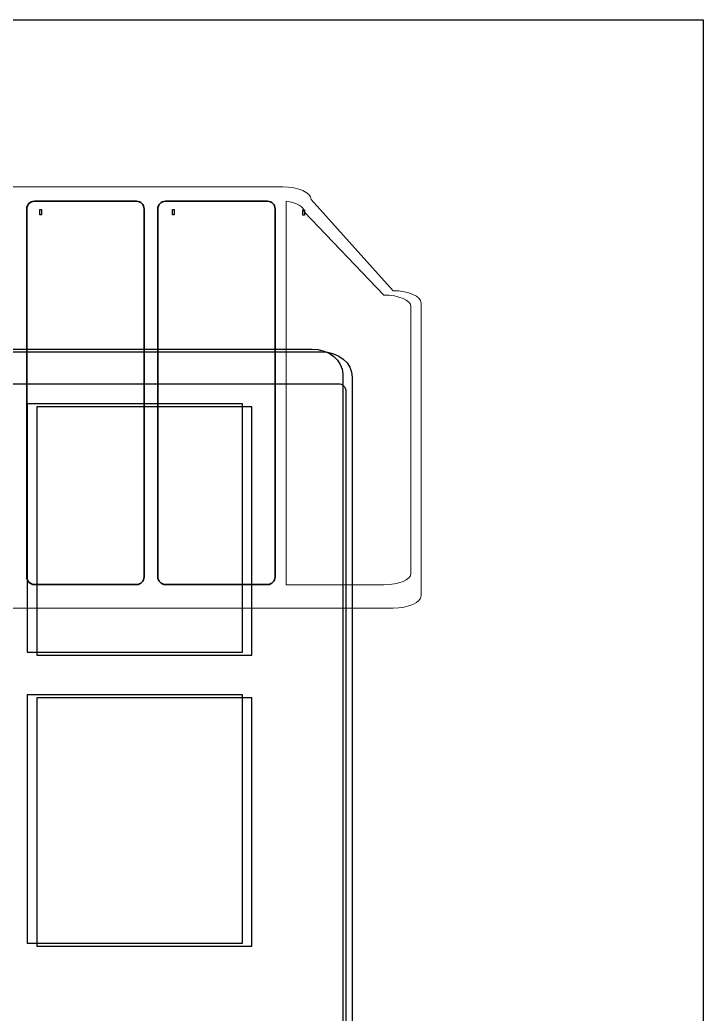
# Model space of a CAD drawing. Header units: centimetres. Extents: x -12.1 to 11.9, y -8.3 to 8.4.
# Drawn here: x 6.67 to 11.94, y 0.66 to 8.33 of the extents above; entities that cross this region are included whole.
import ezdxf

# ---------------------------------------------------------------- set-up
doc = ezdxf.new("R2010")
doc.units = ezdxf.units.CM
doc.header["$MEASUREMENT"] = 0
doc.header["$XCLIPFRAME"] = 0
doc.layers.add('Layer 1', color=7, linetype='Continuous')
picture_1 = doc.add_image_def('image4.jpg', size_in_pixel=(69, 213))
picture_2 = doc.add_image_def('image9.jpg', size_in_pixel=(65, 213))
picture_3 = doc.add_image_def('image10.jpg', size_in_pixel=(65, 213))

msp = doc.modelspace()

# ---------------------------------------------------------------- linework, layer by layer
at = {"layer": 'Layer 1', "lineweight": 25}
for points, knots in [([(-11.88608, 8.33415), (-11.91814, 8.33415), (-11.94396, 8.30833), (-11.94396, 8.27627), (-11.94396, 8.27627), (-11.94396, 8.27627), (-11.94396, -8.27673), (-11.94396, -8.27673), (-11.94396, -8.27673), (-11.94396, -8.30879), (-11.91814, -8.33461), (-11.88608, -8.33461), (-11.88608, -8.33461), (-11.88608, -8.33461), (0.03836, -8.33461), (0.03836, -8.33461), (0.03836, -8.33461), (0.03836, -8.33461), (0.08301, -8.33461), (0.08301, -8.33461), (0.08301, -8.33461), (0.08301, -8.33461), (11.94461, -8.33461), (11.94461, -8.33461), (11.94461, -8.33461), (11.94461, -8.33461), (11.94461, 8.33414), (11.94461, 8.33414), (11.94461, 8.33414), (11.94461, 8.33414), (0.08301, 8.33414), (0.08301, 8.33414), (0.08301, 8.33414), (0.08301, 8.33414), (0.03836, 8.33414), (0.03836, 8.33414), (0.03836, 8.33414), (0.03836, 8.33414), (-11.88608, 8.33414), (-11.88608, 8.33414), (-11.88608, 8.33414), (-11.88608, 8.33414), (-11.88608, 8.33415), (-11.88608, 8.33415)], [0, 0, 0, 0, 0.0833333, 0.0833333, 0.0833333, 0.0833333, 0.1666667, 0.1666667, 0.1666667, 0.1666667, 0.25, 0.25, 0.25, 0.25, 0.3333333, 0.3333333, 0.3333333, 0.3333333, 0.4166667, 0.4166667, 0.4166667, 0.4166667, 0.5, 0.5, 0.5, 0.5, 0.5833333, 0.5833333, 0.5833333, 0.5833333, 0.6666667, 0.6666667, 0.6666667, 0.6666667, 0.75, 0.75, 0.75, 0.75, 0.8333333, 0.8333333, 0.8333333, 0.8333333, 1, 1, 1, 1]), ([(2.37594, 5.77087), (2.24403, 5.77087), (2.13779, 5.68366), (2.13779, 5.57538), (2.13779, 5.57538), (2.13779, 5.57538), (2.13779, -3.90035), (2.13779, -3.90035), (2.13779, -3.90035), (2.13779, -4.00863), (2.24403, -4.09584), (2.37594, -4.09584), (2.37594, -4.09584), (2.37594, -4.09584), (8.99844, -4.09584), (8.99844, -4.09584), (8.99844, -4.09584), (9.13035, -4.09584), (9.23658, -4.00863), (9.23658, -3.90035), (9.23658, -3.90035), (9.23658, -3.90035), (9.23658, 5.57538), (9.23658, 5.57538), (9.23658, 5.57538), (9.23658, 5.68366), (9.13034, 5.77087), (8.99844, 5.77087), (8.99844, 5.77087), (8.99844, 5.77087), (2.37594, 5.77087), (2.37594, 5.77087)], [0, 0, 0, 0, 0.1111111, 0.1111111, 0.1111111, 0.1111111, 0.2222222, 0.2222222, 0.2222222, 0.2222222, 0.3333333, 0.3333333, 0.3333333, 0.3333333, 0.4444444, 0.4444444, 0.4444444, 0.4444444, 0.5555556, 0.5555556, 0.5555556, 0.5555556, 0.6666667, 0.6666667, 0.6666667, 0.6666667, 0.7777778, 0.7777778, 0.7777778, 0.7777778, 1, 1, 1, 1]), ([(2.55107, 5.52213), (2.55107, 5.52213), (9.13175, 5.52213), (9.13175, 5.52213), (9.13175, 5.52213), (9.16381, 5.52213), (9.18963, 5.49631), (9.18963, 5.46425), (9.18963, 5.46425), (9.18963, 5.46425), (9.18963, -4.0624), (9.18963, -4.0624), (9.18963, -4.0624), (9.18963, -4.09446), (9.16381, -4.12028), (9.13175, -4.12028), (9.13175, -4.12028), (9.13175, -4.12028), (2.55107, -4.12028), (2.55107, -4.12028), (2.55107, -4.12028), (2.51901, -4.12028), (2.49319, -4.09446), (2.49319, -4.0624), (2.49319, -4.0624), (2.49319, -4.0624), (2.49319, 5.46425), (2.49319, 5.46425), (2.49319, 5.46425), (2.49319, 5.49631), (2.51901, 5.52213), (2.55107, 5.52213)], [0, 0, 0, 0, 0.1111111, 0.1111111, 0.1111111, 0.1111111, 0.2222222, 0.2222222, 0.2222222, 0.2222222, 0.3333333, 0.3333333, 0.3333333, 0.3333333, 0.4444444, 0.4444444, 0.4444444, 0.4444444, 0.5555556, 0.5555556, 0.5555556, 0.5555556, 0.6666667, 0.6666667, 0.6666667, 0.6666667, 0.7777778, 0.7777778, 0.7777778, 0.7777778, 1, 1, 1, 1]), ([(6.80074, 5.34671), (6.80074, 5.34671), (8.46188, 5.34671), (8.46188, 5.34671), (8.46188, 5.34671), (8.46188, 5.34671), (8.46188, 3.42924), (8.46188, 3.42924), (8.46188, 3.42924), (8.46188, 3.42924), (6.80074, 3.42924), (6.80074, 3.42924), (6.80074, 3.42924), (6.80074, 3.42924), (6.80074, 5.34671), (6.80074, 5.34671)], [0, 0, 0, 0, 0.2, 0.2, 0.2, 0.2, 0.4, 0.4, 0.4, 0.4, 0.6, 0.6, 0.6, 0.6, 1, 1, 1, 1]), ([(6.80074, 3.09921), (6.80074, 3.09921), (8.46188, 3.09921), (8.46188, 3.09921), (8.46188, 3.09921), (8.46188, 3.09921), (8.46188, 1.18174), (8.46188, 1.18174), (8.46188, 1.18174), (8.46188, 1.18174), (6.80074, 1.18174), (6.80074, 1.18174), (6.80074, 1.18174), (6.80074, 1.18174), (6.80074, 3.09921), (6.80074, 3.09921)], [0, 0, 0, 0, 0.2, 0.2, 0.2, 0.2, 0.4, 0.4, 0.4, 0.4, 0.6, 0.6, 0.6, 0.6, 1, 1, 1, 1])]:
    msp.add_open_spline(points, degree=3, knots=knots, dxfattribs=at)
at = {"layer": 'Layer 1', "color": 28, "lineweight": 15}
msp.add_open_spline([(8.70177, 7.04443), (8.82214, 7.04443), (8.91909, 7.00153), (8.91909, 6.94827), (8.91909, 6.94827), (8.91909, 6.94827), (9.55159, 6.24282), (9.55159, 6.24282), (9.55159, 6.24282), (9.6719, 6.24282), (9.76824, 6.1999), (9.76824, 6.14666), (9.76824, 6.14666), (9.76824, 6.14666), (9.76824, 3.88844), (9.76824, 3.88844), (9.76824, 3.88844), (9.76824, 3.8352), (9.67191, 3.79228), (9.55159, 3.79228), (9.55159, 3.79228), (9.55159, 3.79228), (1.7315, 3.79228), (1.7315, 3.79228), (1.7315, 3.79228), (1.61119, 3.79228), (1.51485, 3.8352), (1.51486, 3.88844), (1.51486, 3.88844), (1.51486, 3.88844), (1.51486, 6.14666), (1.51486, 6.14666), (1.51486, 6.14666), (1.51486, 6.1999), (1.61119, 6.24282), (1.7315, 6.24282), (1.7315, 6.24282), (1.7315, 6.24282), (2.364, 6.94827), (2.364, 6.94827), (2.364, 6.94827), (2.364, 7.00153), (2.46095, 7.04443), (2.58132, 7.04443), (2.58132, 7.04443), (2.58132, 7.04443), (8.70176, 7.04443), (8.70176, 7.04443), (8.70176, 7.04443), (8.70176, 7.04443), (8.70177, 7.04443), (8.70177, 7.04443)], degree=3, knots=[0, 0, 0, 0, 0.0714286, 0.0714286, 0.0714286, 0.0714286, 0.1428571, 0.1428571, 0.1428571, 0.1428571, 0.2142857, 0.2142857, 0.2142857, 0.2142857, 0.2857143, 0.2857143, 0.2857143, 0.2857143, 0.3571429, 0.3571429, 0.3571429, 0.3571429, 0.4285714, 0.4285714, 0.4285714, 0.4285714, 0.5, 0.5, 0.5, 0.5, 0.5714286, 0.5714286, 0.5714286, 0.5714286, 0.6428571, 0.6428571, 0.6428571, 0.6428571, 0.7142857, 0.7142857, 0.7142857, 0.7142857, 0.7857143, 0.7857143, 0.7857143, 0.7857143, 0.8571429, 0.8571429, 0.8571429, 0.8571429, 1, 1, 1, 1], dxfattribs=at)
at = {"layer": 'Layer 1', "lineweight": 35}
for points in [[(6.7827, 6.93299), (6.7827, 6.93299), (7.57124, 6.93299), (7.57124, 6.93299), (7.57124, 6.93299), (7.6036, 6.93299), (7.62965, 6.90694), (7.62965, 6.87458), (7.62965, 6.87458), (7.62965, 6.87458), (7.62965, 4.03215), (7.62965, 4.03215), (7.62965, 4.03215), (7.62965, 3.99979), (7.6036, 3.97374), (7.57124, 3.97374), (7.57124, 3.97374), (7.57124, 3.97374), (6.7827, 3.97374), (6.7827, 3.97374), (6.7827, 3.97374), (6.75034, 3.97374), (6.72429, 3.99979), (6.72429, 4.03215), (6.72429, 4.03215), (6.72429, 4.03215), (6.72429, 6.87458), (6.72429, 6.87458), (6.72429, 6.87458), (6.72429, 6.90694), (6.75034, 6.93299), (6.7827, 6.93299)], [(7.79431, 6.93299), (7.79431, 6.93299), (8.58285, 6.93299), (8.58285, 6.93299), (8.58285, 6.93299), (8.61521, 6.93299), (8.64126, 6.90694), (8.64126, 6.87458), (8.64126, 6.87458), (8.64126, 6.87458), (8.64126, 4.03215), (8.64126, 4.03215), (8.64126, 4.03215), (8.64126, 3.99979), (8.61521, 3.97374), (8.58285, 3.97374), (8.58285, 3.97374), (8.58285, 3.97374), (7.79431, 3.97374), (7.79431, 3.97374), (7.79431, 3.97374), (7.76195, 3.97374), (7.7359, 3.99979), (7.7359, 4.03215), (7.7359, 4.03215), (7.7359, 4.03215), (7.7359, 6.87458), (7.7359, 6.87458), (7.7359, 6.87458), (7.7359, 6.90694), (7.76195, 6.93299), (7.79431, 6.93299)]]:
    msp.add_open_spline(points, degree=3, knots=[0, 0, 0, 0, 0.1111111, 0.1111111, 0.1111111, 0.1111111, 0.2222222, 0.2222222, 0.2222222, 0.2222222, 0.3333333, 0.3333333, 0.3333333, 0.3333333, 0.4444444, 0.4444444, 0.4444444, 0.4444444, 0.5555556, 0.5555556, 0.5555556, 0.5555556, 0.6666667, 0.6666667, 0.6666667, 0.6666667, 0.7777778, 0.7777778, 0.7777778, 0.7777778, 1, 1, 1, 1], dxfattribs=at)
at = {"layer": 'Layer 1', "lineweight": 13}
msp.add_open_spline([(8.72639, 6.93504), (8.80798, 6.92295), (8.86612, 6.8906), (8.86612, 6.85236), (8.86612, 6.85236), (8.86612, 6.85236), (9.47962, 6.20909), (9.47962, 6.20909), (9.47962, 6.20909), (9.59627, 6.20909), (9.68963, 6.16922), (9.68963, 6.12062), (9.68963, 6.12062), (9.68963, 6.12062), (9.68963, 4.05935), (9.68963, 4.05935), (9.68963, 4.05935), (9.68963, 4.01075), (9.59626, 3.97171), (9.47962, 3.97171), (9.47962, 3.97171), (9.47962, 3.97171), (8.72638, 3.97171), (8.72638, 3.97171), (8.72638, 3.97171), (8.72638, 3.97171), (8.72638, 6.93504), (8.72638, 6.93504), (8.72638, 6.93504), (8.72638, 6.93504), (8.72639, 6.93504), (8.72639, 6.93504)], degree=3, knots=[0, 0, 0, 0, 0.1111111, 0.1111111, 0.1111111, 0.1111111, 0.2222222, 0.2222222, 0.2222222, 0.2222222, 0.3333333, 0.3333333, 0.3333333, 0.3333333, 0.4444444, 0.4444444, 0.4444444, 0.4444444, 0.5555556, 0.5555556, 0.5555556, 0.5555556, 0.6666667, 0.6666667, 0.6666667, 0.6666667, 0.7777778, 0.7777778, 0.7777778, 0.7777778, 1, 1, 1, 1], dxfattribs=at)
at = {"layer": 'Layer 1', "color": 250, "lineweight": 25}
for points, knots in [([(2.30223, 5.79244), (2.17032, 5.79244), (2.06408, 5.70523), (2.06408, 5.59695), (2.06408, 5.59695), (2.06408, 5.59695), (2.06408, -3.87877), (2.06408, -3.87877), (2.06408, -3.87877), (2.06408, -3.98705), (2.17032, -4.07426), (2.30223, -4.07426), (2.30223, -4.07426), (2.30223, -4.07426), (8.92473, -4.07426), (8.92473, -4.07426), (8.92473, -4.07426), (9.05664, -4.07426), (9.16287, -3.98705), (9.16287, -3.87877), (9.16287, -3.87877), (9.16287, -3.87877), (9.16287, 5.59695), (9.16287, 5.59695), (9.16287, 5.59695), (9.16287, 5.70523), (9.05663, 5.79244), (8.92473, 5.79244), (8.92473, 5.79244), (8.92473, 5.79244), (2.30223, 5.79244), (2.30223, 5.79244)], [0, 0, 0, 0, 0.1111111, 0.1111111, 0.1111111, 0.1111111, 0.2222222, 0.2222222, 0.2222222, 0.2222222, 0.3333333, 0.3333333, 0.3333333, 0.3333333, 0.4444444, 0.4444444, 0.4444444, 0.4444444, 0.5555556, 0.5555556, 0.5555556, 0.5555556, 0.6666667, 0.6666667, 0.6666667, 0.6666667, 0.7777778, 0.7777778, 0.7777778, 0.7777778, 1, 1, 1, 1]), ([(6.72702, 5.36828), (6.72702, 5.36828), (8.38816, 5.36828), (8.38816, 5.36828), (8.38816, 5.36828), (8.38816, 5.36828), (8.38816, 3.45081), (8.38816, 3.45081), (8.38816, 3.45081), (8.38816, 3.45081), (6.72702, 3.45081), (6.72702, 3.45081), (6.72702, 3.45081), (6.72702, 3.45081), (6.72702, 5.36828), (6.72702, 5.36828)], [0, 0, 0, 0, 0.2, 0.2, 0.2, 0.2, 0.4, 0.4, 0.4, 0.4, 0.6, 0.6, 0.6, 0.6, 1, 1, 1, 1]), ([(6.72702, 3.12078), (6.72702, 3.12078), (8.38816, 3.12078), (8.38816, 3.12078), (8.38816, 3.12078), (8.38816, 3.12078), (8.38816, 1.20331), (8.38816, 1.20331), (8.38816, 1.20331), (8.38816, 1.20331), (6.72702, 1.20331), (6.72702, 1.20331), (6.72702, 1.20331), (6.72702, 1.20331), (6.72702, 3.12078), (6.72702, 3.12078)], [0, 0, 0, 0, 0.2, 0.2, 0.2, 0.2, 0.4, 0.4, 0.4, 0.4, 0.6, 0.6, 0.6, 0.6, 1, 1, 1, 1])]:
    msp.add_open_spline(points, degree=3, knots=knots, dxfattribs=at)

# ---------------------------------------------------------------- pictures from other files: only their frames are drawn
at = {"layer": 'Layer 1'}
image = msp.add_image(picture_2, insert=(6.72429, 3.97374), size_in_units=(0.90278, 2.95833), dxfattribs=at)
image.set_boundary_path([(6.7243, 3.9737), (7.6296, 6.933)])
image.dxf.flags = 3
image = msp.add_image(picture_3, insert=(7.7359, 3.97374), size_in_units=(0.90278, 2.95833), dxfattribs=at)
image.set_boundary_path([(7.7359, 3.9737), (8.6413, 6.933)])
image.dxf.flags = 3
image = msp.add_image(picture_1, insert=(8.72638, 3.97171), size_in_units=(0.95833, 2.95833), dxfattribs=at)
image.set_boundary_path([(8.7264, 3.9717), (9.6896, 6.935)])
image.dxf.flags = 3

doc.saveas('drawing.dxf')
